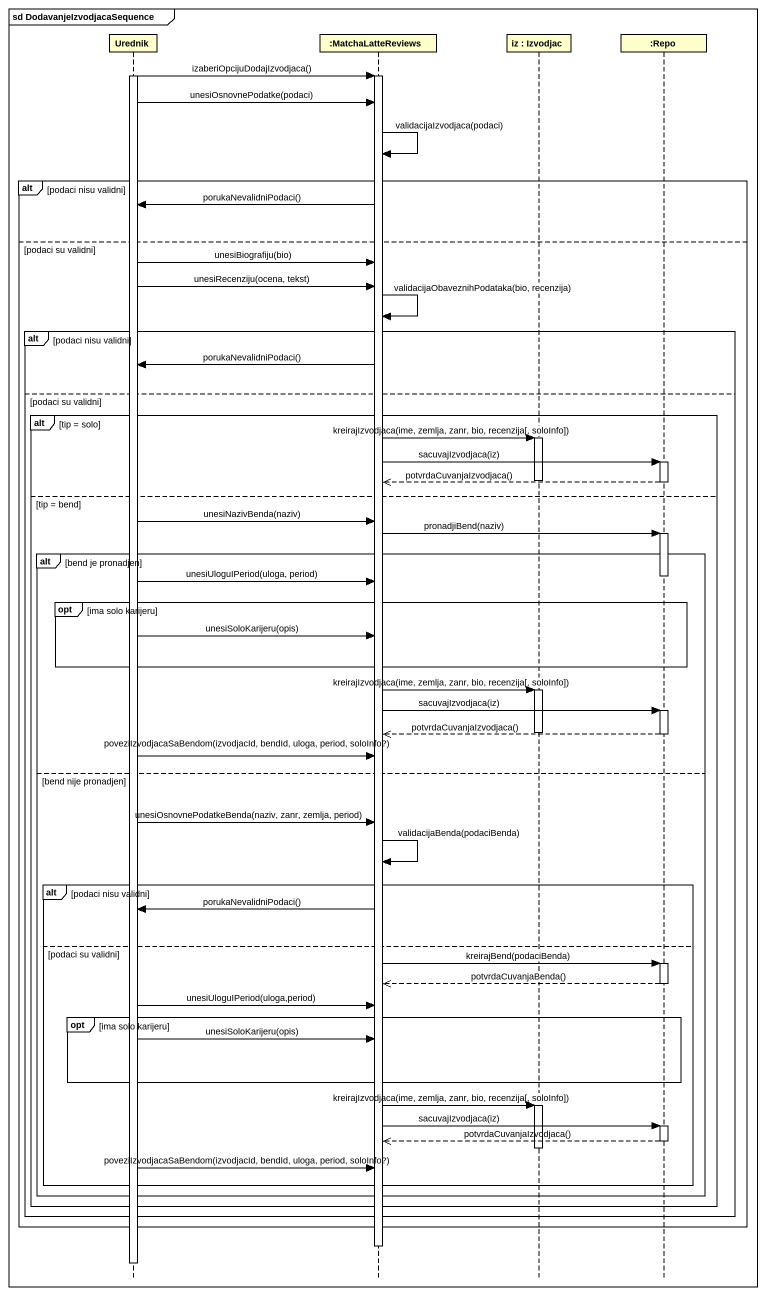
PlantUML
@startuml
mainframe sd DodavanjeIzvodjacaSequence
hide footbox
participant Urednik
participant ":MatchaLatteReviews" as MatchaLatteReviews
participant "iz : Izvodjac" as iz
participant ":Repo" as Repo

activate Urednik
Urednik -> MatchaLatteReviews : izaberiOpcijuDodajIzvodjaca()
activate MatchaLatteReviews
Urednik -> MatchaLatteReviews : unesiOsnovnePodatke(podaci)
MatchaLatteReviews -> MatchaLatteReviews : validacijaIzvodjaca(podaci)
alt podaci nisu validni
  MatchaLatteReviews -> Urednik : porukaNevalidniPodaci()
else podaci su validni
  Urednik -> MatchaLatteReviews : unesiBiografiju(bio)
  Urednik -> MatchaLatteReviews : unesiRecenziju(ocena, tekst)
  MatchaLatteReviews -> MatchaLatteReviews : validacijaObaveznihPodataka(bio, recenzija)
  alt podaci nisu validni
    MatchaLatteReviews -> Urednik : porukaNevalidniPodaci()
  else podaci su validni
    alt tip = solo
      MatchaLatteReviews -> iz : kreirajIzvodjaca(ime, zemlja, zanr, bio, recenzija[, soloInfo])
      activate iz
      MatchaLatteReviews -> Repo : sacuvajIzvodjaca(iz)
      activate Repo
      deactivate iz
      Repo -->> MatchaLatteReviews : potvrdaCuvanjaIzvodjaca()
      deactivate Repo
    else tip = bend
      Urednik -> MatchaLatteReviews : unesiNazivBenda(naziv)
      MatchaLatteReviews -> Repo : pronadjiBend(naziv)
      activate Repo
      alt bend je pronadjen
        deactivate Repo
        Urednik -> MatchaLatteReviews : unesiUloguIPeriod(uloga, period)
        opt ima solo karijeru
          Urednik -> MatchaLatteReviews : unesiSoloKarijeru(opis)
        end
        MatchaLatteReviews -> iz : kreirajIzvodjaca(ime, zemlja, zanr, bio, recenzija[, soloInfo])
        activate iz
        MatchaLatteReviews -> Repo : sacuvajIzvodjaca(iz)
        activate Repo
        deactivate iz
        Repo -->> MatchaLatteReviews : potvrdaCuvanjaIzvodjaca()
        deactivate Repo
        Urednik -> MatchaLatteReviews : poveziIzvodjacaSaBendom(izvodjacId, bendId, uloga, period, soloInfo?)
      else bend nije pronadjen
        Urednik -> MatchaLatteReviews : unesiOsnovnePodatkeBenda(naziv, zanr, zemlja, period)
        MatchaLatteReviews -> MatchaLatteReviews : validacijaBenda(podaciBenda)
        alt podaci nisu validni
          MatchaLatteReviews -> Urednik : porukaNevalidniPodaci()
        else podaci su validni
          MatchaLatteReviews -> Repo : kreirajBend(podaciBenda)
          activate Repo
          Repo -->> MatchaLatteReviews : potvrdaCuvanjaBenda()
          deactivate Repo
          Urednik -> MatchaLatteReviews : unesiUloguIPeriod(uloga,period)
          opt ima solo karijeru
            Urednik -> MatchaLatteReviews : unesiSoloKarijeru(opis)
          end
          MatchaLatteReviews -> iz : kreirajIzvodjaca(ime, zemlja, zanr, bio, recenzija[, soloInfo])
          activate iz
          MatchaLatteReviews -> Repo : sacuvajIzvodjaca(iz)
          activate Repo
          Repo -->> MatchaLatteReviews : potvrdaCuvanjaIzvodjaca()
          deactivate Repo
          deactivate iz
          Urednik -> MatchaLatteReviews : poveziIzvodjacaSaBendom(izvodjacId, bendId, uloga, period, soloInfo?)
        end
      end
    end
  end
end
deactivate MatchaLatteReviews
deactivate Urednik
@enduml
